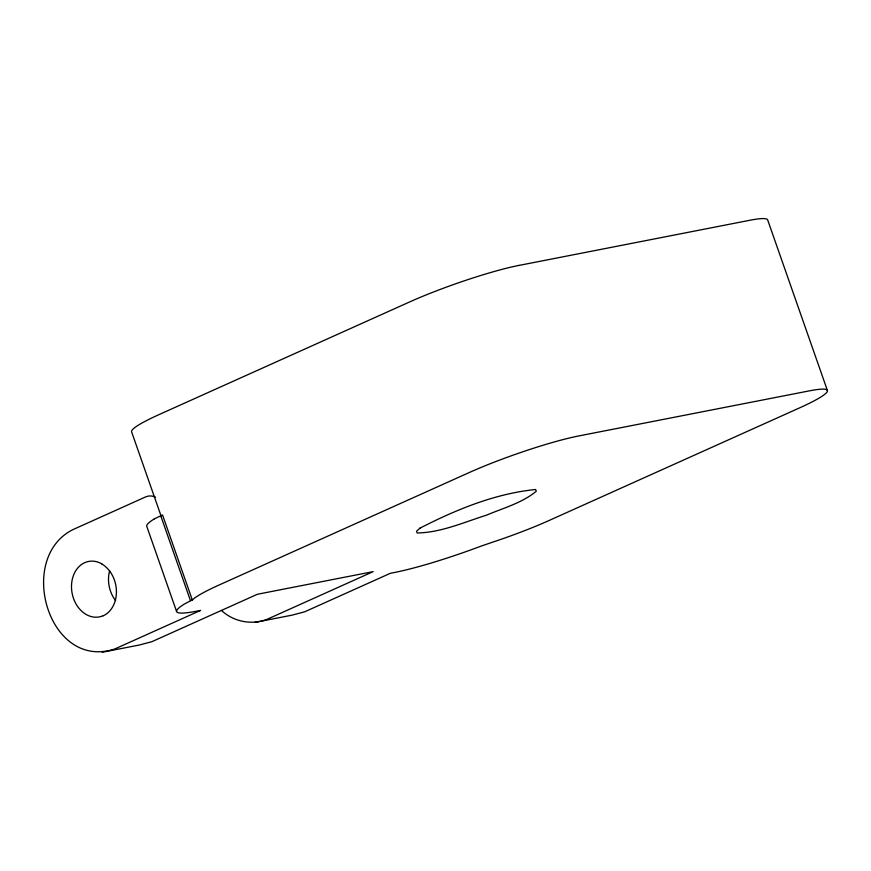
<?xml version="1.0" encoding="UTF-8"?>
<svg xmlns="http://www.w3.org/2000/svg" width="871" height="871" viewBox="0 0 871 871"><rect width="100%" height="100%" fill="white"/><g stroke="black" fill="none" stroke-linecap="round" stroke-linejoin="round"><path stroke-width="1.31" d="M155.484 497.123A18.182 14.317 78.9 0 0 145.609 496.927L73.077 529.546C15.787 557.908 48.591 670.997 114.885 648.928L200.613 610.397L196.487 611.202A90.911 10.136 -19.3 0 1 184.282 604.104L192.839 599.553A81.961 9.135 -19.3 0 1 219.035 585.029L469.621 472.376A81.961 9.135 -19.3 0 1 517.439 453.628A81.634 9.102 -19.3 0 1 551.125 442.86A81.961 9.135 -19.3 0 1 578.562 435.979L809.529 390.829A81.961 9.135 -19.3 0 1 827.45 390.611L767.721 220.069A81.961 9.135 -19.3 0 0 749.811 220.276L518.757 265.459M154.396 518.833L162.55 515.001L192.415 600.282M221.484 610.473C233.678 621.85 252.198 625.487 267.669 619.052L373.18 571.626L257.37 594.272L151.859 641.698L139.197 645.041L102.223 652.27M255.007 622.395L291.981 615.166L304.632 611.823L390.36 573.292L394.487 572.487A90.911 10.136 -19.3 0 0 481.38 546.008L501.293 539.236A81.961 9.135 -19.3 0 0 549.111 520.488L799.687 407.835A81.961 9.135 -19.3 0 0 825.882 393.311A81.634 9.102 -19.3 0 0 827.45 390.622M160.972 515.686L131.554 431.689A81.634 9.102 -19.3 0 1 133.111 429A81.961 9.135 -19.3 0 1 159.306 414.476L409.893 301.823A81.961 9.135 -19.3 0 1 440.552 289.292A81.634 9.102 -19.3 0 1 491.396 272.307A81.961 9.135 -19.3 0 1 518.833 265.426M160.612 515.382L190.466 600.663M176.573 611.442L146.709 526.16A90.911 10.136 -19.3 0 1 154.417 518.822M101.885 564.049A28.242 22.243 78.9 0 1 116.42 590.908A28.242 22.243 78.9 0 1 103.246 615.775M103.235 615.677A28.242 22.243 78.9 0 1 71.498 587.544A28.242 22.243 78.9 0 1 101.885 563.918M115.614 600.609A28.242 22.243 78.9 0 1 109.615 570.864M419.964 528.153L416.523 531.245L417.165 532.987C441.205 532.551 463.993 522.23 486.66 515.109C503.427 507.978 522.034 503.035 536.264 491.255L535.621 489.513C495.207 493.53 455.936 509.677 419.964 528.153"/></g></svg>
